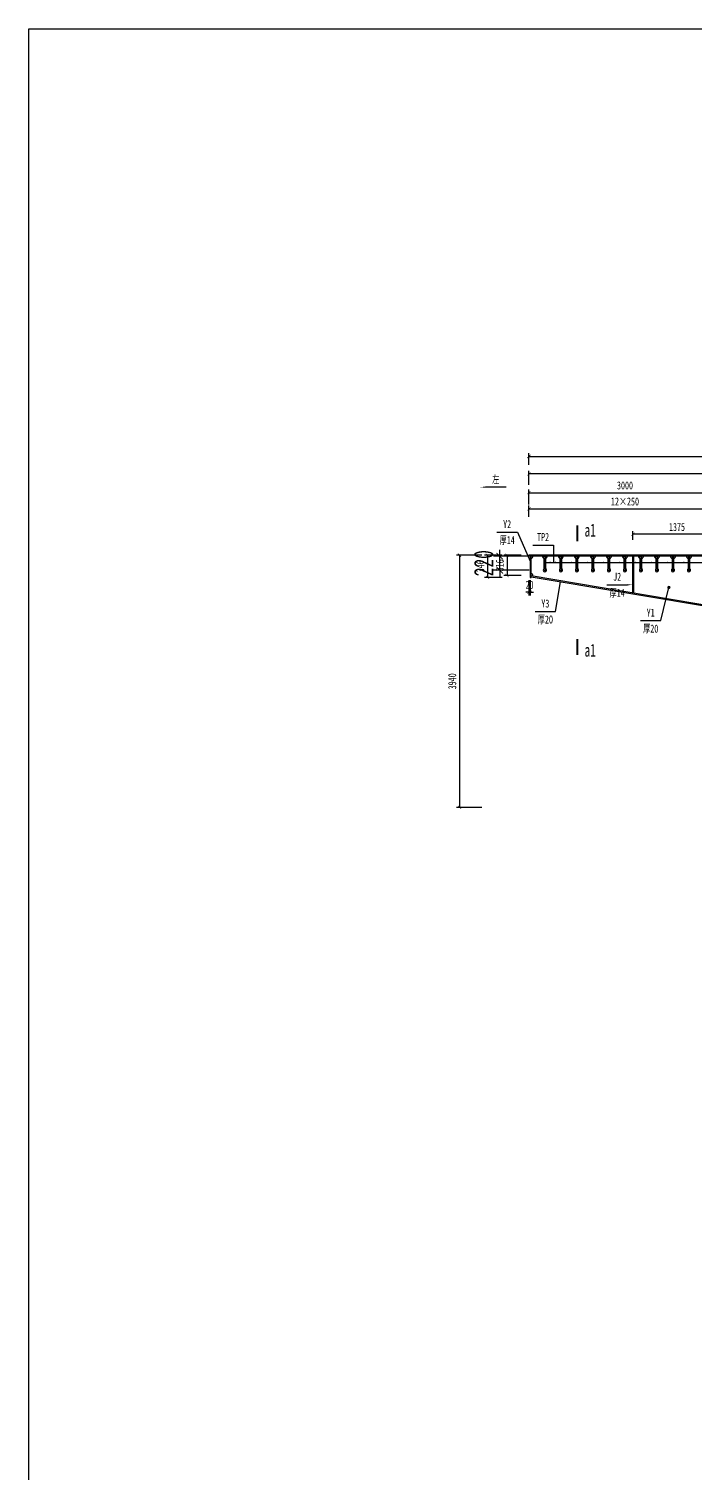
# Model space of a CAD drawing. Extents: x -149716 to 104715, y -26828 to 33500.
# Drawn here: x -92967 to -82565, y -4265 to 18299 of the extents above; entities that cross this region are included whole.
import ezdxf
from ezdxf.enums import TextEntityAlignment as Align

# ---------------------------------------------------------------- set-up
doc = ezdxf.new("R2010")
doc.units = 0
doc.header["$LTSCALE"] = 1000
doc.layers.get('0').update_dxf_attribs({"linetype": 'CONTINUOUS'})
doc.layers.get('Defpoints').update_dxf_attribs({"color": 250, "linetype": 'CONTINUOUS'})
doc.layers.add('01', color=1, linetype='CONTINUOUS', lineweight=25)
doc.layers.add('DIM', color=3, linetype='CONTINUOUS', lineweight=0)
for name, color, linetype in [('02', 2, 'CONTINUOUS'), ('04', 4, 'CONTINUOUS'), ('07', 7, 'CONTINUOUS')]:
    doc.layers.add(name, color=color, linetype=linetype)
doc.styles.add('TSSD_Dimension', font='tssdeng.shx', dxfattribs={"width": 0.7, "bigfont": 'hztxt.shx'})
doc.styles.add('仿宋', font='simfang.ttf', dxfattribs={"width": 0.64})
doc.dimstyles.new('1：50', dxfattribs={"dimscale": 50, "dimtxt": 2.5, "dimasz": 1, "dimexe": 1, "dimexo": 0, "dimgap": 1, "dimtad": 1, "dimdec": 1, "dimdsep": 46, "dimtxsty": '仿宋', "dimblk": 'ARCHTICK', "dimcen": 0, "dimclrd": 256, "dimclre": 256, "dimclrt": 256, "dimazin": 2, "dimtfac": 1, "dimtdec": 1, "dimtix": 1, "dimtmove": 2, "dimatfit": 3, "dimfxl": 1, "dimtvp": 0.8, "dimtolj": 1, "dimtzin": 0, "dimlwd": -1, "dimlwe": -1, "dimarcsym": 0})
doc.dimstyles.new('TSSD_100_100', dxfattribs={"dimtxt": 300, "dimasz": 100, "dimexe": 100, "dimexo": 250, "dimgap": 100, "dimtad": 1, "dimdec": 0, "dimzin": 0, "dimdsep": 46, "dimtxsty": 'TSSD_Dimension', "dimblk": 'ARCHTICK', "dimblk1": 'ARCHTICK', "dimblk2": 'ARCHTICK', "dimcen": 0, "dimdle": 100, "dimclrt": 7, "dimadec": 0, "dimazin": 0, "dimtfac": 1, "dimtdec": 0, "dimtix": 1, "dimtmove": 2, "dimatfit": 3, "dimfxl": 1, "dimtolj": 1, "dimtzin": 0, "dimarcsym": 0})

# ---------------------------------------------------------------- blocks, each defined once
blk = doc.blocks.new('_ArchTick')
at = {"color": 0, "linetype": 'ByBlock', "const_width": 0.15}
blk.add_lwpolyline([(-0.5, -0.5), (0.5, 0.5)], dxfattribs=at)
blk = doc.blocks.new('*D386')
at = {"layer": '04', "transparency": 16777216}
for p, q in [((43691, 111783), (43295, 111783)), ((43345, 111783), (43345, 107843)), ((43691, 107843), (43295, 107843))]:
    blk.add_line(p, q, dxfattribs=at)
at = {"layer": 'Defpoints', "color": 0, "transparency": 16777216}
for p in [(43691, 111783), (43345, 107843), (43691, 107843)]:
    blk.add_point(p, dxfattribs=at)
at = {"layer": '04', "transparency": 16777216, "xscale": 50, "yscale": 50, "zscale": 50}
for p, rotation in [((43345, 111783), 90), ((43345, 107843), 270)]:
    blk.add_blockref('_ArchTick', p, dxfattribs=dict(at, rotation=rotation))
at = {"layer": '04', "transparency": 16777216, "insert": (43231, 109813), "char_height": 125, "attachment_point": 5, "rotation": 90, "style": '仿宋'}
blk.add_mtext('\\A1;3940', dxfattribs=at)
blk = doc.blocks.new('*D387')
at = {"layer": '04', "transparency": 16777216}
for p, q in [((44428, 112577), (44428, 112810)), ((44428, 112760), (47428, 112760)), ((47428, 112577), (47428, 112810))]:
    blk.add_line(p, q, dxfattribs=at)
at = {"layer": 'Defpoints', "color": 0, "transparency": 16777216}
for p in [(47428, 112760), (44428, 112577), (47428, 112577)]:
    blk.add_point(p, dxfattribs=at)
at = {"layer": '04', "transparency": 16777216, "xscale": 50, "yscale": 50, "zscale": 50, "rotation": 180}
blk.add_blockref('_ArchTick', (44428, 112760), dxfattribs=at)
at = {"layer": '04', "transparency": 16777216, "xscale": 50, "yscale": 50, "zscale": 50}
blk.add_blockref('_ArchTick', (47428, 112760), dxfattribs=at)
at = {"layer": '04', "transparency": 16777216, "insert": (45928, 112873), "char_height": 125, "attachment_point": 5, "style": '仿宋'}
blk.add_mtext('\\A1;3000', dxfattribs=at)
blk = doc.blocks.new('*D388')
at = {"layer": '04', "transparency": 16777216}
for p, q in [((44012, 111783), (43732, 111783)), ((43782, 111783), (43782, 111437)), ((44012, 111437), (43732, 111437))]:
    blk.add_line(p, q, dxfattribs=at)
at = {"layer": 'Defpoints', "color": 0, "transparency": 16777216}
for p in [(44012, 111783), (43782, 111437), (44012, 111437)]:
    blk.add_point(p, dxfattribs=at)
at = {"layer": '04', "transparency": 16777216, "xscale": 50, "yscale": 50, "zscale": 50}
for p, rotation in [((43782, 111783), 90), ((43782, 111437), 270)]:
    blk.add_blockref('_ArchTick', p, dxfattribs=dict(at, rotation=rotation))
at = {"layer": '04', "transparency": 16777216, "insert": (43668, 111610), "char_height": 125, "attachment_point": 5, "rotation": 90, "style": '仿宋'}
blk.add_mtext('\\A1;346', dxfattribs=at)
blk = doc.blocks.new('*D389')
at = {"layer": '04', "transparency": 16777216}
for p, q in [((44305, 111783), (44036, 111783)), ((44086, 111783), (44086, 111467)), ((44305, 111467), (44036, 111467))]:
    blk.add_line(p, q, dxfattribs=at)
at = {"layer": 'Defpoints', "color": 0, "transparency": 16777216}
for p in [(44305, 111783), (44086, 111467), (44305, 111467)]:
    blk.add_point(p, dxfattribs=at)
at = {"layer": '04', "transparency": 16777216, "xscale": 50, "yscale": 50, "zscale": 50}
for p, rotation in [((44086, 111783), 90), ((44086, 111467), 270)]:
    blk.add_blockref('_ArchTick', p, dxfattribs=dict(at, rotation=rotation))
at = {"layer": '04', "transparency": 16777216, "insert": (43973, 111625), "char_height": 125, "attachment_point": 5, "rotation": 90, "style": '仿宋'}
blk.add_mtext('\\A1;316', dxfattribs=at)
blk = doc.blocks.new('*D415')
at = {"layer": '04', "transparency": 16777216}
for p, q in [((44428, 113194), (44428, 113377)), ((44428, 113327), (70228, 113327)), ((70228, 113194), (70228, 113377))]:
    blk.add_line(p, q, dxfattribs=at)
at = {"layer": 'Defpoints', "color": 0, "transparency": 16777216}
for p in [(70228, 113327), (44428, 113194), (70228, 113194)]:
    blk.add_point(p, dxfattribs=at)
at = {"layer": '04', "transparency": 16777216, "xscale": 50, "yscale": 50, "zscale": 50, "rotation": 180}
blk.add_blockref('_ArchTick', (44428, 113327), dxfattribs=at)
at = {"layer": '04', "transparency": 16777216, "xscale": 50, "yscale": 50, "zscale": 50}
blk.add_blockref('_ArchTick', (70228, 113327), dxfattribs=at)
at = {"layer": '04', "transparency": 16777216, "insert": (57328, 113441), "char_height": 125, "attachment_point": 5, "style": '仿宋'}
blk.add_mtext('\\A1;25800', dxfattribs=at)
blk = doc.blocks.new('*D417')
at = {"layer": '04', "transparency": 16777216}
for p, q in [((44428, 112881), (44428, 113103)), ((57328, 113053), (44428, 113053)), ((57328, 112881), (57328, 113103))]:
    blk.add_line(p, q, dxfattribs=at)
at = {"layer": 'Defpoints', "color": 0, "transparency": 16777216}
for p in [(44428, 113053), (44428, 112881), (57328, 112881)]:
    blk.add_point(p, dxfattribs=at)
at = {"layer": '04', "transparency": 16777216, "xscale": 50, "yscale": 50, "zscale": 50, "rotation": 180}
blk.add_blockref('_ArchTick', (44428, 113053), dxfattribs=at)
at = {"layer": '04', "transparency": 16777216, "xscale": 50, "yscale": 50, "zscale": 50}
blk.add_blockref('_ArchTick', (57328, 113053), dxfattribs=at)
at = {"layer": '04', "transparency": 16777216, "insert": (50878, 113166), "char_height": 125, "attachment_point": 5, "style": '仿宋'}
blk.add_mtext('\\A1;12900', dxfattribs=at)
blk = doc.blocks.new('*D449')
at = {"layer": '04', "transparency": 16777216}
for p, q in [((44428, 112384), (44428, 112559)), ((44428, 112509), (47428, 112509)), ((47428, 112384), (47428, 112559))]:
    blk.add_line(p, q, dxfattribs=at)
at = {"layer": 'Defpoints', "color": 0, "transparency": 16777216}
for p in [(44428, 112384), (47428, 112509), (47428, 112384)]:
    blk.add_point(p, dxfattribs=at)
at = {"layer": '04', "transparency": 16777216, "xscale": 50, "yscale": 50, "zscale": 50, "rotation": 180}
blk.add_blockref('_ArchTick', (44428, 112509), dxfattribs=at)
at = {"layer": '04', "transparency": 16777216, "xscale": 50, "yscale": 50, "zscale": 50}
blk.add_blockref('_ArchTick', (47428, 112509), dxfattribs=at)
at = {"layer": '04', "transparency": 16777216, "insert": (45928, 112622), "char_height": 125, "attachment_point": 5, "style": '仿宋'}
blk.add_mtext('\\A1;12×250', dxfattribs=at)
blk = doc.blocks.new('顶底板板肋带过焊孔')
at = {"layer": '01'}
blk.add_lwpolyline([(50530, 112160, 0.404482), (50559, 112130), (50559, 111963, 4.313631), (50581, 111963), (50581, 112130, 0.404482), (50610, 112160)], format="xyb", dxfattribs=at)
at = {"layer": '02'}
blk.add_lwpolyline([(50560, 112160), (50580, 112160), (50580, 111940), (50560, 111940)], close=True, dxfattribs=at)
blk = doc.blocks.new('*D463')
at = {"layer": '04', "transparency": 16777216}
for p, q in [((44428, 111393), (44428, 111156)), ((44448, 111393), (44448, 111156)), ((44428, 111206), (44378, 111206)), ((44428, 111206), (44448, 111206)), ((44448, 111206), (44498, 111206))]:
    blk.add_line(p, q, dxfattribs=at)
at = {"layer": 'Defpoints', "color": 0, "transparency": 16777216}
for p in [(44428, 111393), (44448, 111393), (44448, 111206)]:
    blk.add_point(p, dxfattribs=at)
at = {"layer": '04', "transparency": 16777216, "xscale": 50, "yscale": 50, "zscale": 50}
blk.add_blockref('_ArchTick', (44428, 111206), dxfattribs=at)
at = {"layer": '04', "transparency": 16777216, "xscale": 50, "yscale": 50, "zscale": 50, "rotation": 180}
blk.add_blockref('_ArchTick', (44448, 111206), dxfattribs=at)
at = {"layer": '04', "transparency": 16777216, "insert": (44438, 111320), "char_height": 125, "attachment_point": 5, "style": '仿宋'}
blk.add_mtext('\\A1;20', dxfattribs=at)
blk = doc.blocks.new('*D476')
at = {"layer": '04', "transparency": 16777216}
for p, q in [((46053, 112026), (46053, 112160)), ((47428, 112026), (47428, 112160)), ((47428, 112110), (46053, 112110))]:
    blk.add_line(p, q, dxfattribs=at)
at = {"layer": 'Defpoints', "color": 0, "transparency": 16777216}
for p in [(46053, 112110), (46053, 112026), (47428, 112026)]:
    blk.add_point(p, dxfattribs=at)
at = {"layer": '04', "transparency": 16777216, "xscale": 50, "yscale": 50, "zscale": 50, "rotation": 180}
blk.add_blockref('_ArchTick', (46053, 112110), dxfattribs=at)
at = {"layer": '04', "transparency": 16777216, "xscale": 50, "yscale": 50, "zscale": 50}
blk.add_blockref('_ArchTick', (47428, 112110), dxfattribs=at)
at = {"layer": '04', "transparency": 16777216, "insert": (46740, 112224), "char_height": 125, "attachment_point": 5, "style": '仿宋'}
blk.add_mtext('\\A1;1375', dxfattribs=at)
blk = doc.blocks.new('*D493')
at = {"layer": 'Defpoints', "color": 0, "transparency": 16777216}
for p in [(-85614, 10060), (-84910, 10060), (-84905, 9840)]:
    blk.add_point(p, dxfattribs=at)
at = {"layer": 'DIM', "color": 0, "lineweight": -2, "transparency": 16777216}
for p, q in [((-85614, 10060), (-85614, 10160)), ((-85160, 10060), (-85714, 10060)), ((-85614, 9840), (-85614, 10060)), ((-85155, 9840), (-85714, 9840)), ((-85614, 9840), (-85614, 9740))]:
    blk.add_line(p, q, dxfattribs=at)
at = {"layer": 'DIM', "color": 0, "lineweight": -2, "transparency": 16777216, "xscale": 100, "yscale": 100, "zscale": 100}
for p, rotation in [((-85614, 10060), 270), ((-85614, 9840), 90)]:
    blk.add_blockref('_ArchTick', p, dxfattribs=dict(at, rotation=rotation))
at = {"layer": 'DIM', "color": 7, "transparency": 16777216, "insert": (-85864, 9950), "char_height": 300, "attachment_point": 5, "rotation": 90, "style": 'TSSD_Dimension'}
blk.add_mtext('\\A1;220', dxfattribs=at)
blk = doc.blocks.new('A$C0FB2707F')
at = {"layer": '02'}
for p, q in [((14195.15, 6829.36), (1295.15, 6829.36)), ((1295.15, 6829.36), (1295.15, 6813.36)), ((14195.15, 6813.36), (1295.15, 6813.36)), ((1315.15, 6813.36), (1315.15, 6479.36)), ((1329.15, 6479.36), (1329.15, 6813.36)), ((2913.15, 6813.36), (2913.15, 6246.34)), ((2927.15, 6813.36), (2927.15, 6243.98)), ((1315.15, 6479.36), (1329.15, 6479.36)), ((1329.15, 6513.36), (4287.15, 6014.71)), ((1329.15, 6493.08), (4287.15, 5994.43))]:
    blk.add_line(p, q, dxfattribs=at)
for centre, start, end in [((1329.15, 6813.36), 270, 0), ((1329.15, 6513.36), 350.431203, 90)]:
    blk.add_arc(centre, 30, start, end, dxfattribs=at)
at = {"layer": '07'}
for p, q in [((937.77, 7892.49), (617.77, 7892.49)), ((795.97, 7189.8), (1115.97, 7189.8)), ((1115.97, 7189.8), (1315.15, 6734.59)), ((1356.92, 6988.4), (1676.92, 6988.4)), ((1676.92, 6988.4), (1676.92, 6717.67)), ((1555.15, 6717.67), (4035.15, 6717.67)), ((1712.08, 5949.16), (1790.66, 6415.28)), ((2513.15, 6367.65), (2833.15, 6367.65)), ((3357.32, 5807.17), (3481.28, 6326.04)), ((1392.08, 5949.16), (1712.08, 5949.16)), ((3037.32, 5807.17), (3357.32, 5807.17))]:
    blk.add_line(p, q, dxfattribs=at)
for points in [[(537.77, 7892.49, 0, 20, 0), (617.77, 7892.49, 8, 8, 0)], [(1555.15, 6717.67, 0, 20, 0), (1635.15, 6717.67, 8, 8, 0)], [(1785.15, 6717.67, 0, 20, 0), (1705.15, 6717.67, 8, 8, 0)], [(2035.15, 6717.67, 0, 20, 0), (1955.15, 6717.67, 8, 8, 0)], [(2285.15, 6717.67, 0, 20, 0), (2205.15, 6717.67, 8, 8, 0)], [(2535.15, 6717.67, 0, 20, 0), (2455.15, 6717.67, 8, 8, 0)], [(2785.15, 6717.67, 0, 20, 0), (2705.15, 6717.67, 8, 8, 0)], [(3035.15, 6717.67, 0, 20, 0), (2955.15, 6717.67, 8, 8, 0)], [(3285.15, 6717.67, 0, 20, 0), (3205.15, 6717.67, 8, 8, 0)], [(3535.15, 6717.67, 0, 20, 0), (3455.15, 6717.67, 8, 8, 0)], [(3785.15, 6717.67, 0, 20, 0), (3705.15, 6717.67, 8, 8, 0)], [(2913.15, 6367.65, 0, 20, 0), (2833.15, 6367.65, 8, 8, 0)], [(3493.78, 6326.04, 25, 25, -1), (3468.78, 6326.04, 25, 25, -1), (3493.78, 6326.04, 0, 0, 0)]]:
    blk.add_lwpolyline(points, format="xyseb", dxfattribs=at)
at = {"layer": '07', "const_width": 30}
for points in [[(2051.53, 7044.16), (2051.53, 7294.16)], [(2051.53, 5518.19), (2051.53, 5268.19)]]:
    blk.add_lwpolyline(points, dxfattribs=at)
at = {"layer": '02'}
for p in [(-49025.17, -105347), (-48775.17, -105347), (-48525.17, -105347), (-48275.17, -105347), (-48025.17, -105347), (-47775.17, -105347), (-47525.17, -105347), (-47275.17, -105347), (-47025.17, -105347), (-46775.17, -105347)]:
    blk.add_blockref('顶底板板肋带过焊孔', p, dxfattribs=at)
at = {"layer": '07', "style": '仿宋', "width": 0.64}
for s, height, p in [('左', 125, (777.77, 8017.49)), ('Y2', 125, (955.97, 7314.8)), ('a1', 200, (2251.53, 7219.16)), ('厚14', 125, (955.97, 7064.8)), ('TP2', 125, (1516.92, 7113.4)), ('J2', 125, (2673.15, 6492.65)), ('Y3', 125, (1552.08, 6074.16)), ('厚14', 125, (2673.15, 6242.65)), ('厚2O', 125, (1552.08, 5824.16)), ('Y1', 125, (3197.32, 5932.17)), ('厚20', 125, (3197.32, 5682.17)), ('a1', 200, (2251.53, 5343.19))]:
    blk.add_text(s, height=height, dxfattribs=at).set_placement(p, align=Align.MIDDLE)
at = {"layer": '04'}
for p1, p2, distance, picture, middle in [((1295.15, 8240.43), (27095.15, 8240.43), 132.94, '*D415', (14195.15, 8486.59)), ((14195.15, 7927.21), (1295.15, 7927.21), -171.69, '*D417', (7745.15, 8212.12)), ((1295.15, 7622.64), (4295.15, 7622.64), 182.9, '*D387', (2795.15, 7918.75)), ((4295.15, 7072.3), (2920.15, 7072.3), -84.14, '*D476', (3607.65, 7269.66)), ((558.17, 6829.36), (558.17, 2889.36), -345.94, '*D386', (99.02, 4859.36)), ((879.1, 6829.36), (879.1, 6483.36), -229.89, '*D388', (535.99, 6656.36)), ((1172.08, 6829.36), (1172.08, 6513.36), -218.5, '*D389', (840.36, 6671.36)), ((1295.15, 6439.29), (1315.15, 6439.29), -187, '*D463', (1305.15, 6365.51))]:
    dim = blk.add_aligned_dim(p1=p1, p2=p2, distance=distance, dimstyle='1：50', dxfattribs=at)
    dim.commit()
    dim.dimension.update_dxf_attribs({"geometry": picture, "text_midpoint": middle, "insert": (-43132.48, -104954)})
dim = blk.add_aligned_dim(p1=(1295.15, 7429.67), p2=(4295.15, 7429.67), distance=124.85, text='12×250', dimstyle='1：50', dxfattribs=at)
dim.commit()
dim.dimension.update_dxf_attribs({"geometry": '*D449', "text_midpoint": (2795.15, 7667.73), "insert": (-43132.48, -104954)})

msp = doc.modelspace()

# ---------------------------------------------------------------- linework, layer by layer
msp.add_lwpolyline([(-92966.71816, 18299.49703), (-45998.19278, 18299.49703), (-45998.19278, -26827.67514), (-92966.71816, -26827.67514)], close=True)

# ---------------------------------------------------------------- block references
msp.add_blockref('A$C0FB2707F', (-86454.79815, 3246.81766))

# ---------------------------------------------------------------- dimensions: what is measured, and where the dimension line sits
at = {"layer": 'DIM'}
dim = msp.add_linear_dim(base=(-85614.43799, 10060.18006), p1=(-84905.09906, 9840.18006), p2=(-84909.64531, 10060.18006), angle=90, dimstyle='TSSD_100_100', dxfattribs=at)
dim.commit()
dim.dimension.update_dxf_attribs({"geometry": '*D493', "text_midpoint": (-85864.43799, 9950.18006)})

doc.saveas('drawing.dxf')
